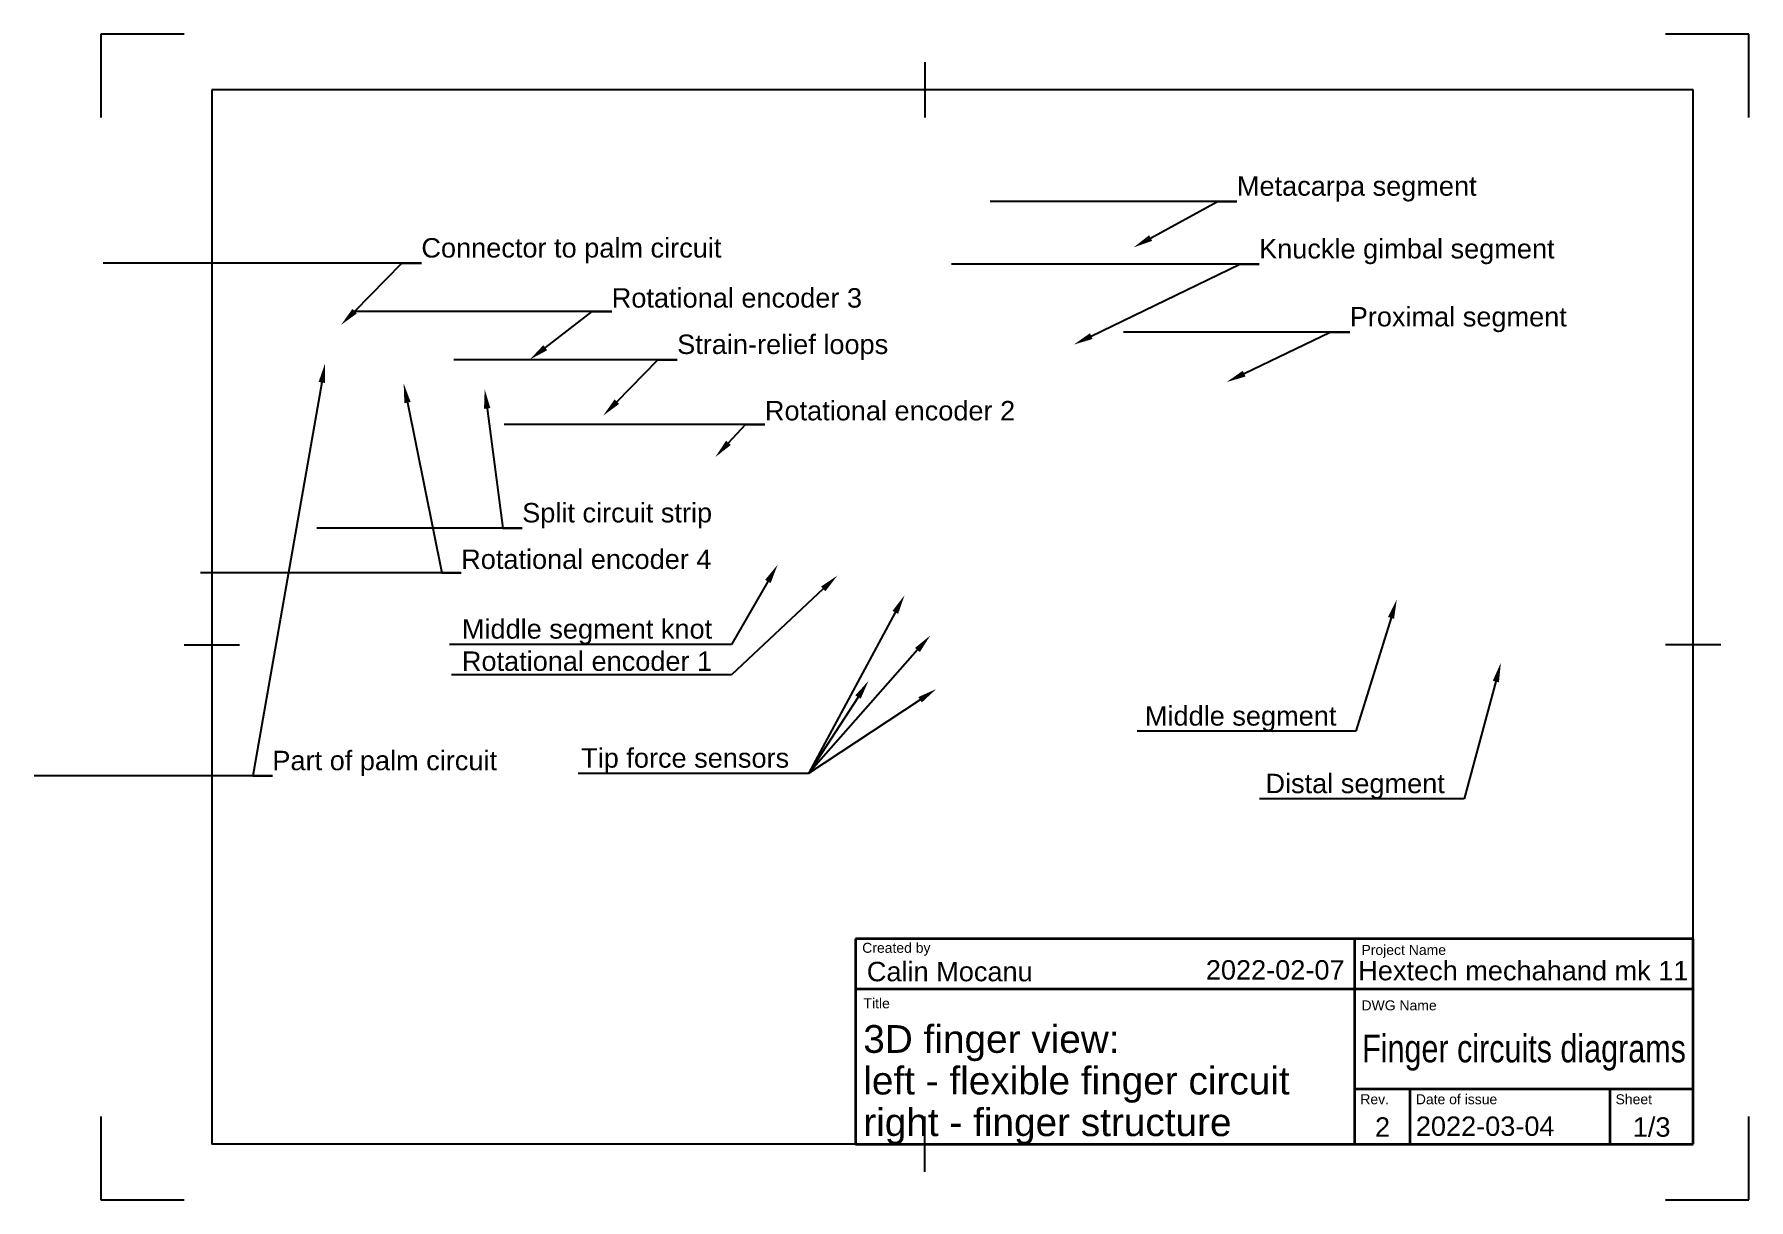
# Paper-space layout 'Sheet1' of a CAD drawing. Header units: millimetres. Extents: x -12 to 297, y 0 to 210.
import ezdxf
from ezdxf import colors
from ezdxf.entities.mleader import LeaderData, LeaderLine
from ezdxf.enums import TextEntityAlignment as Align
from ezdxf.math import Vec2, Vec3

# ---------------------------------------------------------------- set-up
doc = ezdxf.new("R2010")
doc.units = ezdxf.units.MM
doc.header["$LTSCALE"] = 0.75
for name, color, linetype, lineweight in [('Annotations', 7, 'Continuous', 18), ('Border', 7, 'Continuous', 25), ('TitleBlock', 7, 'Continuous', 35)]:
    doc.layers.add(name, color=color, linetype=linetype, lineweight=lineweight)
doc.styles.add('FusionTitle', font='arial.ttf')
doc.styles.get("Standard").update_dxf_attribs({"font": 'arial.ttf'})

# ---------------------------------------------------------------- blocks, each defined once
blk = doc.blocks.new('ISO_A4(L)_SHEET')
at = {"layer": 'Border'}
for p, q in [((148.5, 205), (148.5, 195)), ((287, 200), (20, 200)), ((20, 200), (20, 10)), ((287, 10), (287, 200)), ((15, 100), (25, 100)), ((292, 100), (282, 100)), ((148.5, 5), (148.5, 15)), ((287, 10), (20, 10))]:
    blk.add_line(p, q, dxfattribs=at)
at = {"layer": 'Defpoints'}
for p, q in [((0, 210), (0, 195)), ((15, 210), (0, 210)), ((297, 210), (282, 210)), ((297, 195), (297, 210)), ((0, 15), (0, 0)), ((297, 0), (297, 15)), ((0, 0), (15, 0)), ((282, 0), (297, 0))]:
    blk.add_line(p, q, dxfattribs=at)
blk = doc.blocks.new('ISO_TITLEBLOCK Minimal')
at = {"layer": 'TitleBlock'}
for p, q in [((0, 37), (-151, 37)), ((-151, 37), (-151, 0)), ((-61, 0), (-61, 37)), ((0, 0), (0, 37)), ((-151, 28), (0, 28)), ((-61, 10), (0, 10)), ((-51, 0), (-51, 10)), ((-15, 0), (-15, 10)), ((-151, 0), (0, 0))]:
    blk.add_line(p, q, dxfattribs=at)
at = {"layer": 'TitleBlock', "style": 'FusionTitle'}
for s, p in [('Created by', (-149.779011, 36.287591)), ('Project Name', (-59.79218, 35.917382)), ('Title', (-149.553383, 26.280845)), ('DWG Name', (-59.79218, 25.917382)), ('Rev.', (-60, 9)), ('Date of issue', (-50, 9)), ('Sheet', (-14, 9))]:
    blk.add_text(s, height=1.8, dxfattribs=at).set_placement(p, align=Align.TOP_LEFT)
for tag, height, p in [('CREATED_BY', 3.5, (-148.948, 32.86222)), ('TITLE_1', 5, (-149.590329, 21.457609)), ('TITLE_2', 5, (-149.590329, 13.957609)), ('TITLE_3', 5, (-149.590329, 6.457609)), ('DATE_OF_ISSUE', 3.5, (-50, 5))]:
    blk.add_attdef(tag, text='', height=height, dxfattribs=at).set_placement(p, align=Align.TOP_LEFT)
blk.add_attdef('CREATED_DATE', text='', height=3.5, dxfattribs=at).set_placement((-62.835032, 33.16156), align=Align.TOP_RIGHT)
at = {"layer": 'TitleBlock', "lineweight": 35, "style": 'FusionTitle'}
blk.add_attdef('PROJECT', (-60.379982, 29.528285), '', height=3.5, dxfattribs=at)
at = {"layer": 'TitleBlock', "style": 'FusionTitle'}
for tag, height, p in [('DRAWING_NAME', 5, (-30.5, 19.751432)), ('REV', 3.5, (-56, 4.85)), ('SHEET', 3.5, (-7.5, 4.85))]:
    blk.add_attdef(tag, text='', height=height, dxfattribs=at).set_placement(p, align=Align.TOP_CENTER)

psp = doc.layouts.new('Sheet1')

# ---------------------------------------------------------------- block references
at = {"layer": 'Border'}
psp.add_blockref('ISO_A4(L)_SHEET', (0, 0), dxfattribs=at)
at = {"layer": 'TitleBlock'}
ref = psp.add_blockref('ISO_TITLEBLOCK Minimal', (287, 10), dxfattribs=at)
ref.add_attrib('DATE_OF_ISSUE', '2022-03-04', dxfattribs={"height": 3.5, "style": 'FusionTitle'}).set_placement((237, 15), align=Align.TOP_LEFT)
ref.add_attrib('REV', '2', dxfattribs={"height": 3.5, "style": 'FusionTitle'}).set_placement((231, 14.85), align=Align.TOP_CENTER)
ref.add_attrib('TITLE_3', 'right - finger structure', dxfattribs={"height": 5, "style": 'FusionTitle'}).set_placement((137.41, 16.46), align=Align.TOP_LEFT)
ref.add_attrib('CREATED_DATE', '2022-02-07', dxfattribs={"height": 3.5, "style": 'FusionTitle'}).set_placement((224.16, 43.16), align=Align.TOP_RIGHT)
ref.add_attrib('SHEET', '1/3', dxfattribs={"height": 3.5, "style": 'FusionTitle'}).set_placement((279.5, 14.85), align=Align.TOP_CENTER)
ref.add_attrib('TITLE_2', 'left - flexible finger circuit', dxfattribs={"height": 5, "style": 'FusionTitle'}).set_placement((137.41, 23.96), align=Align.TOP_LEFT)
ref.add_attrib('TITLE_1', '3D finger view:', dxfattribs={"height": 5, "style": 'FusionTitle'}).set_placement((137.41, 31.46), align=Align.TOP_LEFT)
ref.add_attrib('CREATED_BY', 'Calin Mocanu', dxfattribs={"height": 3.5, "style": 'FusionTitle'}).set_placement((138.05, 42.86), align=Align.TOP_LEFT)
ref.add_attrib('PROJECT', 'Hextech mechahand mk 11', (226.62, 39.53), dxfattribs={"lineweight": 35, "height": 3.5, "style": 'FusionTitle'})
ref.add_attrib('DRAWING_NAME', 'Finger circuits diagrams', dxfattribs={"height": 5, "style": 'FusionTitle', "width": 0.787148}).set_placement((256.5, 29.75), align=Align.TOP_CENTER)

# ---------------------------------------------------------------- leaders
at = {"layer": 'Annotations'}
ml = psp.add_multileader_mtext('Standard', dxfattribs=at)
ml.set_content('Metacarpa segment', color=256)
ml.set_leader_properties()
ml.build(insert=Vec2(0, 0))
ml.multileader.update_dxf_attribs({"text_left_attachment_type": 5, "text_right_attachment_type": 5, "dogleg_length": 3.5, "arrow_head_size": 3.5})
ctx = ml.context
ctx.base_point, ctx.char_height, ctx.arrow_head_size, ctx.landing_gap_size, ctx.plane_origin = Vec3(204.75, 179.88), 3.5, 3.5, 0, Vec3(163.77, 154.59)
ctx.left_attachment, ctx.right_attachment = 5, 5
notes = []
notes.append((ctx, [(0, (1, 1, 0), (201.25, 179.88), (1, 0), 3.5, [(0, [(186.13, 171.6)], 0, [])])]))
ctx.mtext.insert, ctx.mtext.flow_direction = Vec3(204.75, 184.41), 5
ml = psp.add_multileader_mtext('Standard', dxfattribs=at)
ml.set_content('Connector to palm circuit', color=256)
ml.set_leader_properties()
ml.build(insert=Vec2(0, 0))
ml.multileader.update_dxf_attribs({"text_left_attachment_type": 5, "text_right_attachment_type": 5, "dogleg_length": 3.5, "arrow_head_size": 3.5})
ctx = ml.context
ctx.base_point, ctx.char_height, ctx.arrow_head_size, ctx.landing_gap_size, ctx.plane_origin = Vec3(57.76, 168.74), 3.5, 3.5, 0, Vec3(70.27, 152.02)
ctx.left_attachment, ctx.right_attachment = 5, 5
notes.append((ctx, [(0, (1, 1, 0), (54.26, 168.74), (1, 0), 3.5, [(0, [(43.28, 157.63)], 0, [])])]))
ctx.mtext.insert, ctx.mtext.flow_direction = Vec3(57.76, 173.27), 5
ml = psp.add_multileader_mtext('Standard', dxfattribs=at)
ml.set_content('Knuckle gimbal segment', color=256)
ml.set_leader_properties()
ml.build(insert=Vec2(0, 0))
ml.multileader.update_dxf_attribs({"text_left_attachment_type": 5, "text_right_attachment_type": 5, "dogleg_length": 3.5, "arrow_head_size": 3.5})
ctx = ml.context
ctx.base_point, ctx.char_height, ctx.arrow_head_size, ctx.landing_gap_size, ctx.plane_origin = Vec3(208.75, 168.58), 3.5, 3.5, 0, Vec3(160.61, 141.44)
ctx.left_attachment, ctx.right_attachment = 5, 5
notes.append((ctx, [(0, (1, 1, 0), (205.25, 168.58), (1, 0), 3.5, [(0, [(175.36, 154.09)], 0, [])])]))
ctx.mtext.insert, ctx.mtext.flow_direction = Vec3(208.75, 173.11), 5
ml = psp.add_multileader_mtext('Standard', dxfattribs=at)
ml.set_content('Rotational encoder 3', color=256)
ml.set_leader_properties()
ml.build(insert=Vec2(0, 0))
ml.multileader.update_dxf_attribs({"text_left_attachment_type": 5, "text_right_attachment_type": 5, "dogleg_length": 3.5, "arrow_head_size": 3.5})
ctx = ml.context
ctx.base_point, ctx.char_height, ctx.arrow_head_size, ctx.landing_gap_size, ctx.plane_origin = Vec3(92.07, 160.04), 3.5, 3.5, 0, Vec3(92.97, 147.86)
ctx.left_attachment, ctx.right_attachment = 5, 5
notes.append((ctx, [(0, (1, 1, 0), (88.57, 160.04), (1, 0), 3.5, [(0, [(77.31, 151.39)], 0, [])])]))
ctx.mtext.insert, ctx.mtext.flow_direction = Vec3(92.07, 164.25), 5
ml = psp.add_multileader_mtext('Standard', dxfattribs=at)
ml.set_content('Proximal segment', color=256)
ml.set_leader_properties()
ml.build(insert=Vec2(0, 0))
ml.multileader.update_dxf_attribs({"text_left_attachment_type": 5, "text_right_attachment_type": 5, "dogleg_length": 3.5, "arrow_head_size": 3.5})
ctx = ml.context
ctx.base_point, ctx.char_height, ctx.arrow_head_size, ctx.landing_gap_size, ctx.plane_origin = Vec3(225.09, 156.33), 3.5, 3.5, 0, Vec3(180.94, 135.87)
ctx.left_attachment, ctx.right_attachment = 5, 5
notes.append((ctx, [(1, (1, 1, 0), (221.59, 156.33), (1, 0), 3.5, [(0, [(202.9, 147.33)], 0, [])])]))
ctx.mtext.insert, ctx.mtext.flow_direction = Vec3(225.09, 160.86), 5
ml = psp.add_multileader_mtext('Standard', dxfattribs=at)
ml.set_content('Strain-relief loops', color=256)
ml.set_leader_properties()
ml.build(insert=Vec2(0, 0))
ml.multileader.update_dxf_attribs({"text_left_attachment_type": 5, "text_right_attachment_type": 5, "dogleg_length": 3.5, "arrow_head_size": 3.5})
ctx = ml.context
ctx.base_point, ctx.char_height, ctx.arrow_head_size, ctx.landing_gap_size, ctx.plane_origin = Vec3(103.86, 151.36), 3.5, 3.5, 0, Vec3(100.89, 139.78)
ctx.left_attachment, ctx.right_attachment = 5, 5
notes.append((ctx, [(0, (1, 1, 0), (100.36, 151.36), (1, 0), 3.5, [(0, [(90.54, 141.29)], 0, [])])]))
ctx.mtext.insert, ctx.mtext.flow_direction = Vec3(103.86, 155.89), 5
ml = psp.add_multileader_mtext('Standard', dxfattribs=at)
ml.set_content('Part of palm circuit', color=256)
ml.set_leader_properties()
ml.build(insert=Vec2(0, 0))
ml.multileader.update_dxf_attribs({"text_left_attachment_type": 5, "text_right_attachment_type": 5, "dogleg_length": 3.5, "arrow_head_size": 3.5})
ctx = ml.context
ctx.base_point, ctx.char_height, ctx.arrow_head_size, ctx.landing_gap_size, ctx.plane_origin = Vec3(30.91, 76.36), 3.5, 3.5, 0, Vec3(64.19, 154.97)
ctx.left_attachment, ctx.right_attachment = 5, 5
notes.append((ctx, [(1, (1, 1, 0), (27.41, 76.36), (1, 0), 3.5, [(0, [(40.41, 150.71)], 0, [])])]))
ctx.mtext.insert, ctx.mtext.flow_direction = Vec3(30.91, 80.89), 5
ml = psp.add_multileader_mtext('Standard', dxfattribs=at)
ml.set_content('Rotational encoder 4', color=256)
ml.set_leader_properties()
ml.build(insert=Vec2(0, 0))
ml.multileader.update_dxf_attribs({"text_left_attachment_type": 5, "text_right_attachment_type": 5, "dogleg_length": 3.5, "arrow_head_size": 3.5})
ctx = ml.context
ctx.base_point, ctx.char_height, ctx.arrow_head_size, ctx.landing_gap_size, ctx.plane_origin = Vec3(64.93, 112.96), 3.5, 3.5, 0, Vec3(77.81, 144.98)
ctx.left_attachment, ctx.right_attachment = 5, 5
notes.append((ctx, [(1, (1, 1, 0), (61.43, 112.96), (1, 0), 3.5, [(0, [(54.57, 147.07)], 0, [])])]))
ctx.mtext.insert, ctx.mtext.flow_direction = Vec3(64.93, 117.16), 5
ml = psp.add_multileader_mtext('Standard', dxfattribs=at)
ml.set_content('Split circuit strip', color=256)
ml.set_leader_properties()
ml.build(insert=Vec2(0, 0))
ml.multileader.update_dxf_attribs({"text_left_attachment_type": 5, "text_right_attachment_type": 5, "dogleg_length": 3.5, "arrow_head_size": 3.5})
ctx = ml.context
ctx.base_point, ctx.char_height, ctx.arrow_head_size, ctx.landing_gap_size, ctx.plane_origin = Vec3(75.93, 121), 3.5, 3.5, 0, Vec3(87.54, 144.3)
ctx.left_attachment, ctx.right_attachment = 5, 5
notes.append((ctx, [(1, (1, 1, 0), (72.43, 121), (1, 0), 3.5, [(0, [(69.17, 146.05)], 0, [])])]))
ctx.mtext.insert, ctx.mtext.flow_direction = Vec3(75.93, 125.54), 5
ml = psp.add_multileader_mtext('Standard', dxfattribs=at)
ml.set_content('Rotational encoder 2', color=256)
ml.set_leader_properties()
ml.build(insert=Vec2(0, 0))
ml.multileader.update_dxf_attribs({"text_left_attachment_type": 5, "text_right_attachment_type": 5, "dogleg_length": 3.5, "arrow_head_size": 3.5})
ctx = ml.context
ctx.base_point, ctx.char_height, ctx.arrow_head_size, ctx.landing_gap_size, ctx.plane_origin = Vec3(119.67, 139.71), 3.5, 3.5, 0, Vec3(111.41, 133.21)
ctx.left_attachment, ctx.right_attachment = 5, 5
notes.append((ctx, [(1, (1, 1, 0), (116.17, 139.71), (1, 0), 3.5, [(0, [(110.74, 133.81)], 0, [])])]))
ctx.mtext.insert, ctx.mtext.flow_direction = Vec3(119.67, 143.93), 5
ml = psp.add_multileader_mtext('Standard', dxfattribs=at)
ml.set_content('Middle segment knot', color=256)
ml.set_leader_properties()
ml.build(insert=Vec2(0, 0))
ml.multileader.update_dxf_attribs({"text_left_attachment_type": 5, "text_right_attachment_type": 5, "dogleg_length": 3.5, "arrow_head_size": 3.5})
ctx = ml.context
ctx.base_point, ctx.char_height, ctx.arrow_head_size, ctx.landing_gap_size, ctx.plane_origin = Vec3(65.45, 100.07), 3.5, 3.5, 0, Vec3(122.75, 123.26)
ctx.left_attachment, ctx.right_attachment, ctx.text_align_type = 5, 5, 2
notes.append((ctx, [(0, (1, 1, 0), (113.67, 100.07), (-1, 0), 3.5, [(0, [(121.97, 114.43)], 0, [])])]))
ctx.mtext.insert, ctx.mtext.alignment, ctx.mtext.flow_direction = Vec3(110.17, 104.6), 3, 5
ml = psp.add_multileader_mtext('Standard', dxfattribs=at)
ml.set_content('Rotational encoder 1', color=256)
ml.set_leader_properties()
ml.build(insert=Vec2(0, 0))
ml.multileader.update_dxf_attribs({"text_left_attachment_type": 5, "text_right_attachment_type": 5, "dogleg_length": 3.5, "arrow_head_size": 3.5})
ctx = ml.context
ctx.base_point, ctx.char_height, ctx.arrow_head_size, ctx.landing_gap_size, ctx.plane_origin = Vec3(66.33, 94.58), 3.5, 3.5, 0, Vec3(129.92, 121.91)
ctx.left_attachment, ctx.right_attachment, ctx.text_align_type = 5, 5, 2
notes.append((ctx, [(0, (1, 1, 0), (113.67, 94.58), (-1, 0), 3.5, [(0, [(132.74, 112.46)], 0, [])])]))
ctx.mtext.insert, ctx.mtext.alignment, ctx.mtext.flow_direction = Vec3(110.17, 98.79), 3, 5
ml = psp.add_multileader_mtext('Standard', dxfattribs=at)
ml.set_content('', color=256)
ml.set_leader_properties()
ml.build(insert=Vec2(0, 0))
ml.multileader.update_dxf_attribs({"text_left_attachment_type": 5, "text_right_attachment_type": 5, "dogleg_length": 3.5, "arrow_head_size": 3.5})
ctx = ml.context
ctx.base_point, ctx.char_height, ctx.arrow_head_size, ctx.landing_gap_size, ctx.plane_origin = Vec3(124.05, 76.81), 3.5, 3.5, 0, Vec3(137.99, 119.54)
ctx.left_attachment, ctx.right_attachment, ctx.text_align_type = 5, 5, 2
notes.append((ctx, [(0, (1, 1, 0), (127.55, 76.81), (-1, 0), 3.5, [(0, [(144.84, 108.91)], 0, [])])]))
ctx.mtext.insert, ctx.mtext.alignment, ctx.mtext.flow_direction = Vec3(124.05, 80.31), 3, 5
ml = psp.add_multileader_mtext('Standard', dxfattribs=at)
ml.set_content('Middle segment', color=256)
ml.set_leader_properties()
ml.build(insert=Vec2(0, 0))
ml.multileader.update_dxf_attribs({"text_left_attachment_type": 5, "text_right_attachment_type": 5, "dogleg_length": 3.5, "arrow_head_size": 3.5})
ctx = ml.context
ctx.base_point, ctx.char_height, ctx.arrow_head_size, ctx.landing_gap_size, ctx.plane_origin = Vec3(188.56, 84.41), 3.5, 3.5, 0, Vec3(202.1, 123.66)
ctx.left_attachment, ctx.right_attachment, ctx.text_align_type = 5, 5, 2
notes.append((ctx, [(0, (1, 1, 0), (226.18, 84.41), (-1, 0), 3.5, [(0, [(233.57, 108.18)], 0, [])])]))
ctx.mtext.insert, ctx.mtext.alignment, ctx.mtext.flow_direction = Vec3(222.68, 88.93), 3, 5
ml = psp.add_multileader_mtext('Standard', dxfattribs=at)
ml.set_content('', color=256)
ml.set_leader_properties()
ml.build(insert=Vec2(0, 0))
ml.multileader.update_dxf_attribs({"text_left_attachment_type": 5, "text_right_attachment_type": 5, "dogleg_length": 3.5, "arrow_head_size": 3.5})
ctx = ml.context
ctx.base_point, ctx.char_height, ctx.arrow_head_size, ctx.landing_gap_size, ctx.plane_origin = Vec3(124.05, 76.81), 3.5, 3.5, 0, Vec3(141.08, 114.72)
ctx.left_attachment, ctx.right_attachment, ctx.text_align_type = 5, 5, 2
notes.append((ctx, [(0, (1, 1, 0), (127.55, 76.81), (-1, 0), 3.5, [(0, [(149.49, 101.68)], 0, [])])]))
ctx.mtext.insert, ctx.mtext.alignment, ctx.mtext.flow_direction = Vec3(124.05, 80.31), 3, 5
ml = psp.add_multileader_mtext('Standard', dxfattribs=at)
ml.set_content('Distal segment', color=256)
ml.set_leader_properties()
ml.build(insert=Vec2(0, 0))
ml.multileader.update_dxf_attribs({"text_left_attachment_type": 5, "text_right_attachment_type": 5, "dogleg_length": 3.5, "arrow_head_size": 3.5})
ctx = ml.context
ctx.base_point, ctx.char_height, ctx.arrow_head_size, ctx.landing_gap_size, ctx.plane_origin = Vec3(210.3, 72.23), 3.5, 3.5, 0, Vec3(223.17, 112.79)
ctx.left_attachment, ctx.right_attachment, ctx.text_align_type = 5, 5, 2
notes.append((ctx, [(0, (1, 1, 0), (245.73, 72.23), (-1, 0), 3.5, [(0, [(252.33, 96.75)], 0, [])])]))
ctx.mtext.insert, ctx.mtext.alignment, ctx.mtext.flow_direction = Vec3(242.23, 76.76), 3, 5
ml = psp.add_multileader_mtext('Standard', dxfattribs=at)
ml.set_content('', color=256)
ml.set_leader_properties()
ml.build(insert=Vec2(0, 0))
ml.multileader.update_dxf_attribs({"text_left_attachment_type": 5, "text_right_attachment_type": 5, "dogleg_length": 3.5, "arrow_head_size": 3.5})
ctx = ml.context
ctx.base_point, ctx.char_height, ctx.arrow_head_size, ctx.landing_gap_size, ctx.plane_origin = Vec3(124.05, 76.81), 3.5, 3.5, 0, Vec3(133.67, 109.27)
ctx.left_attachment, ctx.right_attachment, ctx.text_align_type = 5, 5, 2
notes.append((ctx, [(0, (1, 1, 0), (127.55, 76.81), (-1, 0), 3.5, [(0, [(138.36, 93.51)], 0, [])])]))
ctx.mtext.insert, ctx.mtext.alignment, ctx.mtext.flow_direction = Vec3(124.05, 80.31), 3, 5
ml = psp.add_multileader_mtext('Standard', dxfattribs=at)
ml.set_content('Tip force sensors', color=256)
ml.set_leader_properties()
ml.build(insert=Vec2(0, 0))
ml.multileader.update_dxf_attribs({"text_left_attachment_type": 5, "text_right_attachment_type": 5, "dogleg_length": 3.5, "arrow_head_size": 3.5})
ctx = ml.context
ctx.base_point, ctx.char_height, ctx.arrow_head_size, ctx.landing_gap_size, ctx.plane_origin = Vec3(86.85, 76.81), 3.5, 3.5, 0, Vec3(141.8, 108.28)
ctx.left_attachment, ctx.right_attachment, ctx.text_align_type = 5, 5, 2
notes.append((ctx, [(0, (1, 1, 0), (127.55, 76.81), (-1, 0), 3.5, [(0, [(150.56, 92.02)], 0, [])])]))
ctx.mtext.insert, ctx.mtext.alignment, ctx.mtext.flow_direction = Vec3(124.05, 81.35), 3, 5
for ctx, leaders in notes:
    for number, flags, end, landing, length, lines in leaders:
        leader = LeaderData()
        leader.index, (leader.has_last_leader_line, leader.has_dogleg_vector, leader.attachment_direction) = number, flags
        leader.last_leader_point, leader.dogleg_vector, leader.dogleg_length = Vec3(end), Vec3(landing), length
        for number, points, colour, breaks in lines:
            line = LeaderLine()
            line.index, line.vertices, line.color, line.breaks = number, Vec3.list(points), colors.encode_raw_color(colour), breaks
            leader.lines.append(line)
        ctx.leaders.append(leader)

doc.saveas('drawing.dxf')
